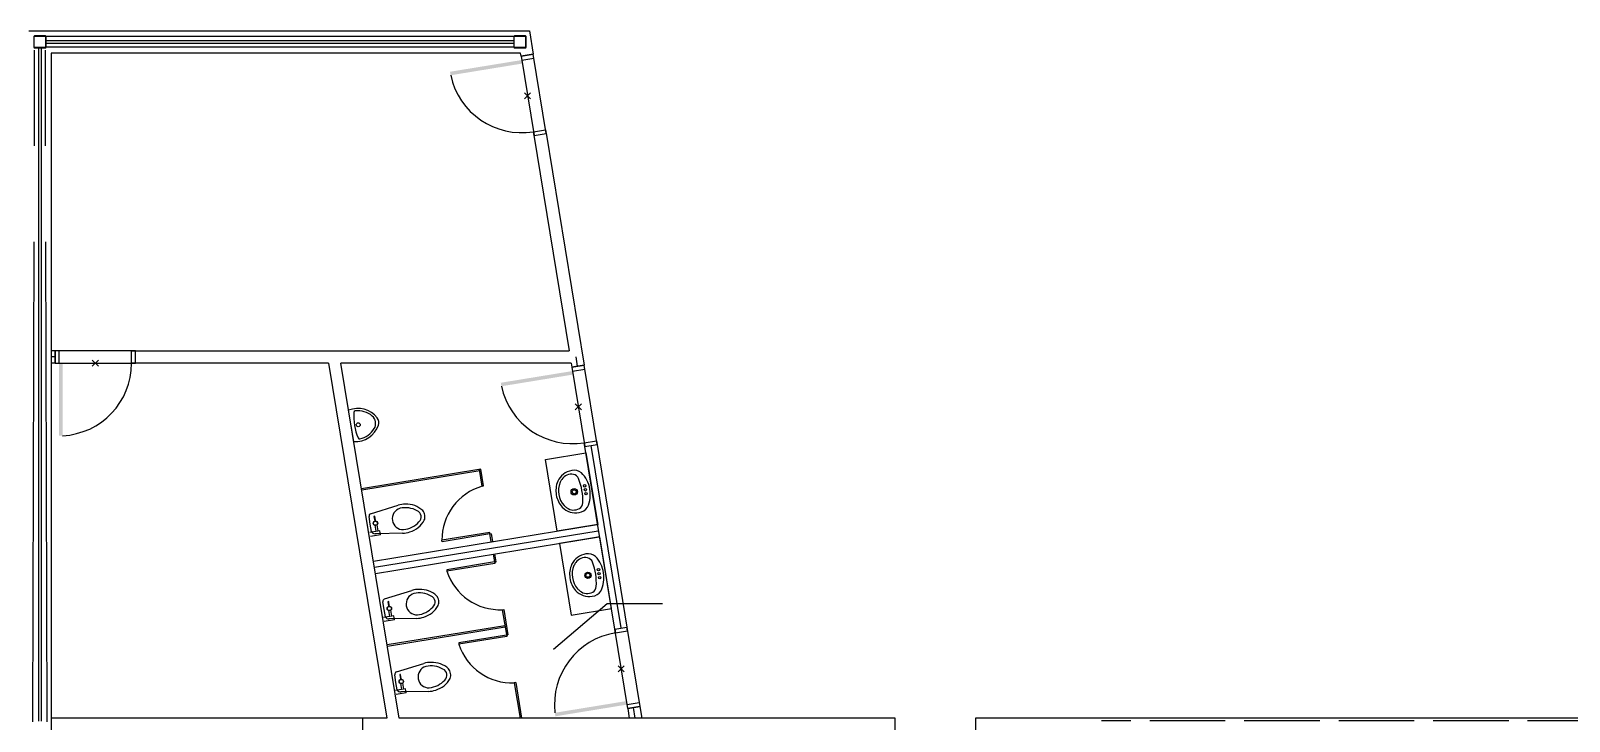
# Model space of a CAD drawing. Header units: inches. Extents: x 2743 to 10591, y -1604 to 5792.
# Drawn here: x 8297 to 9060, y 2953 to 3296 of the extents above; entities that cross this region are included whole.
import ezdxf

# ---------------------------------------------------------------- set-up
doc = ezdxf.new("R2010")
doc.units = ezdxf.units.IN
doc.header["$LTSCALE"] = 0.1875
doc.header["$MEASUREMENT"] = 0
doc.header["$PDMODE"] = 3
doc.header["$PDSIZE"] = 1.5
doc.linetypes.add('CENTERX2', pattern=[101.6, 63.5, -12.7, 12.7, -12.7])
doc.linetypes.add('dash2', pattern=[500, 400, -100])
for name, color, linetype in [('A-E-MUR-EXT', 3, 'Continuous'), ('A-N-APP-SAN', 1, 'Continuous'), ('A-N-MOB-FIXE', 2, 'Continuous'), ('A-N-MUR-COMP', 30, 'Continuous'), ('A-N-MUR-INT', 3, 'Continuous'), ('A-N-PIECE#', 2, 'Continuous'), ('A-N-POR-PLF', 30, 'Continuous'), ('A-N-POR-PLN', 7, 'Continuous'), ('A-N-PORTE-EXT', 2, 'Continuous'), ('A-N-STRUCTURE', 4, 'Continuous'), ('S-N-ACIER', 4, 'Continuous')]:
    doc.layers.add(name, color=color, linetype=linetype)
doc.linetypes.add('MUR07', pattern='A,0.001521,[13,JUB,S=1,R=0,X=0,Y=0],-152.075402', length=152.076923)

msp = doc.modelspace()

# ---------------------------------------------------------------- hatches: boundary and pattern name
at = {"layer": 'A-N-POR-PLN'}
for points in [[(8504.75164, 3275.56965), (8505.03717, 3273.82116), (8540.5898, 3279.62692), (8540.30427, 3281.37541)], [(8310.78786, 3094.93672), (8312.55951, 3094.93672), (8312.55951, 3130.96027), (8310.78786, 3130.96027)], [(8529.94902, 3121.26897), (8530.23455, 3119.52048), (8565.78718, 3125.32624), (8565.50165, 3127.07473)], [(8557.03759, 2955.77816), (8556.75206, 2957.52665), (8592.30468, 2963.33241), (8592.59021, 2961.58392)]]:
    msp.add_hatch(color=7, dxfattribs=at).paths.add_polyline_path(points)

# ---------------------------------------------------------------- linework, layer by layer
at = {"color": 7, "linetype": 'ByBlock'}
msp.add_line((8457.00708, 3092.06851), (8454.47104, 3107.61097), dxfattribs=at)
msp.add_circle((8459.23612, 3100.41035), 0.98425, dxfattribs=at)
at = {"color": 7}
for centre, radius in [((8566.37389, 3067.16547), 1.5748), ((8566.37389, 3067.16547), 0.98425), ((8571.537, 3070.12219), 0.59055), ((8571.88827, 3068.14528), 0.59055), ((8572.23953, 3066.16838), 0.59055), ((8573.16887, 3025.73442), 1.5748), ((8573.16887, 3025.73442), 0.98425), ((8578.41261, 3028.54568), 0.59055), ((8578.70848, 3026.55973), 0.59055), ((8579.00436, 3024.57378), 0.59055)]:
    msp.add_circle(centre, radius, dxfattribs=at)
at = {"color": 7, "linetype": 'ByBlock'}
for centre, radius, start, end in [((8459.09897, 3096.56511), 11.97617, 37.25750599, 112.73240891), ((8484.37906, 3104.51288), 27.38598, 175.72617185, 202.80822979), ((8457.85444, 3106.4951), 0.7874, 97.14363255, 175.72617185), ((8459.09897, 3096.56511), 10.79507, 49.23337254, 97.14363255), ((8457.88378, 3104.01254), 11.97617, 265.80199272, 341.27689565), ((8462.93445, 3101.0138), 4.92125, 329.3010291, 49.23337254), ((8465.49752, 3101.43201), 3.937, 341.27689565, 37.25750599), ((8459.86029, 3094.202), 0.7874, 202.80822979, 281.39076909), ((8457.88378, 3104.01254), 10.79507, 281.39076909, 329.3010291)]:
    msp.add_arc(centre, radius, start, end, dxfattribs=at)
at = {"color": 7}
for centre, radius, start, end in [((8566.76673, 3068.39853), 9.47498, 100.03422803, 155.31362352), ((8564.95493, 3070.18928), 5.70241, 79.68790099, 146.71552928), ((8566.29894, 3071.79888), 6.04658, 53.16975756, 101.28351536), ((8565.36226, 3072.42799), 3.42695, 22.459737, 79.68790099), ((8559.07264, 3065.86651), 15.2899, 10.08141745, 44.79130704), ((8569.68981, 3067.74212), 12.42077, 158.19518105, 190.01839875), ((8569.6908, 3067.74188), 11.16194, 158.36003021, 221.65970368), ((8566.76673, 3068.39853), 8.21514, 143.20744955, 155.09458923), ((8541.49765, 3062.76566), 29.17333, 357.92858719, 22.0911467), ((8559.07207, 3065.86972), 15.2899, 335.35932396, 10.06921355), ((8569.68549, 3067.76642), 12.42077, 190.13223225, 221.95544995), ((8567.22808, 3061.85709), 3.42695, 300.3318329, 357.55999689), ((8567.16746, 3066.14322), 9.47498, 224.83700748, 280.11640297), ((8567.16821, 3066.12387), 8.21514, 224.92514466, 236.81228434), ((8566.07895, 3063.82107), 5.70241, 233.30420461, 300.3318329), ((8567.89968, 3062.78986), 6.04658, 278.86711563, 326.98087343), ((8576.49962, 3026.21817), 12.42077, 156.59368235, 188.41690005), ((8573.59602, 3026.95602), 9.47498, 98.43272933, 153.71212482), ((8576.49684, 3026.24313), 11.16194, 156.88942861, 220.18910209), ((8573.59058, 3026.9746), 8.21514, 141.73684795, 153.62398764), ((8571.82534, 3028.81126), 5.70241, 78.2172994, 145.24492769), ((8573.22345, 3030.36811), 6.04658, 51.56825886, 99.68201666), ((8572.29, 3031.03878), 3.42695, 20.98913541, 78.2172994), ((8548.18527, 3021.9921), 29.17333, 356.4579856, 20.62054511), ((8565.83417, 3024.64002), 15.2899, 8.47991874, 43.18980834), ((8576.49598, 3026.24258), 12.42077, 188.53073355, 220.35395125), ((8565.83369, 3024.64324), 15.2899, 333.75782526, 8.46771485), ((8573.93356, 3024.69039), 9.47498, 223.23550878, 278.51490426), ((8573.93356, 3024.69039), 8.21514, 223.45454307, 235.34168275), ((8572.78556, 3022.41631), 5.70241, 231.83360302, 298.8612313), ((8574.57179, 3021.31787), 6.04658, 277.26561693, 325.37937473), ((8573.8839, 3020.42347), 3.42695, 298.8612313, 356.08939529)]:
    msp.add_arc(centre, radius, start, end, dxfattribs=at)
at = {"layer": 'A-E-MUR-EXT', "color": 7}
for p, q in [((9678.54124, 2954.80034), (8765.48785, 2954.80006)), ((8765.48785, 2954.80006), (8765.48785, 2942.04761))]:
    msp.add_line(p, q, dxfattribs=at)
at = {"layer": 'A-N-APP-SAN', "color": 7}
for p, q in [((8465.34778, 3056.30841), (8478.96237, 3060.53721)), ((8465.14555, 3051.12953), (8464.57232, 3054.86866)), ((8467.4219, 3055.0145), (8466.98479, 3054.94303)), ((8466.98479, 3054.94303), (8467.39991, 3052.80852)), ((8467.84551, 3052.88139), (8467.26271, 3052.78609)), ((8467.70831, 3052.85895), (8467.4219, 3055.0145)), ((8467.90036, 3052.54598), (8467.84551, 3052.88139)), ((8469.90587, 3047.85968, 0.00787), (8464.90467, 3047.02321)), ((8465.79321, 3047.40257), (8465.14555, 3051.12953)), ((8470.23762, 3045.88739, 0.00787), (8465.23643, 3045.05092)), ((8467.26271, 3052.78609), (8467.31755, 3052.45068)), ((8467.38217, 3050.58823, -0.00394), (8467.89017, 3047.56816, -0.00394)), ((8468.06739, 3046.3727), (8467.55042, 3046.37485)), ((8481.23932, 3046.61295), (8468.06739, 3046.3727)), ((8468.36831, 3050.7541, -0.00394), (8468.87631, 3047.73404, -0.00394)), ((8470.23762, 3045.88739, 0.00787), (8469.90587, 3047.85968, 0.00787)), ((8472.25579, 3014.00591), (8485.87039, 3018.23471)), ((8472.05357, 3008.82703), (8471.48034, 3012.56616)), ((8472.70123, 3005.10008), (8472.05357, 3008.82703)), ((8474.32992, 3012.71201), (8473.89281, 3012.64053)), ((8473.89281, 3012.64053), (8474.30793, 3010.50603)), ((8474.75353, 3010.57889), (8474.17072, 3010.48359)), ((8474.17072, 3010.48359), (8474.22557, 3010.14818)), ((8474.29019, 3008.28573, -0.00394), (8474.79819, 3005.26566, -0.00394)), ((8474.61633, 3010.55646), (8474.32992, 3012.71201)), ((8474.80838, 3010.24349), (8474.75353, 3010.57889)), ((8475.27633, 3008.45161, -0.00394), (8475.78433, 3005.43154, -0.00394)), ((8476.81389, 3005.55719, 0.00787), (8471.81269, 3004.72071)), ((8477.14564, 3003.5849, 0.00787), (8472.14445, 3002.74842)), ((8474.97541, 3004.07021), (8474.45844, 3004.07235)), ((8488.14734, 3004.31045), (8474.97541, 3004.07021)), ((8477.14564, 3003.5849, 0.00787), (8476.81389, 3005.55719, 0.00787)), ((8478.14811, 2977.80052), (8491.76271, 2982.02931)), ((8480.22224, 2976.50661), (8479.78513, 2976.43513)), ((8480.50865, 2974.35106), (8480.22224, 2976.50661)), ((8477.94589, 2972.62164), (8477.37266, 2976.36076)), ((8482.7062, 2969.35179, 0.00787), (8477.70501, 2968.51531)), ((8478.59354, 2968.89468), (8477.94589, 2972.62164)), ((8479.78513, 2976.43513), (8480.20024, 2974.30063)), ((8480.64585, 2974.3735), (8480.06304, 2974.27819)), ((8480.06304, 2974.27819), (8480.11789, 2973.94278)), ((8480.18251, 2972.08033, -0.00394), (8480.69051, 2969.06027, -0.00394)), ((8480.7007, 2974.03809), (8480.64585, 2974.3735)), ((8481.16865, 2972.24621, -0.00394), (8481.67665, 2969.22614, -0.00394)), ((8483.03796, 2967.3795, 0.00787), (8482.7062, 2969.35179, 0.00787)), ((8483.03796, 2967.3795, 0.00787), (8478.03676, 2966.54302)), ((8480.86773, 2967.86481), (8480.35075, 2967.86695)), ((8494.03966, 2968.10506), (8480.86773, 2967.86481))]:
    msp.add_line(p, q, dxfattribs=at)
for centre, radius in [((8467.76314, 3051.55544), 1.11581), ((8467.76314, 3051.55544), 1), ((8474.67116, 3009.25295), 1.11581), ((8474.67116, 3009.25295), 1), ((8480.56348, 2973.04755), 1.11581), ((8480.56348, 2973.04755), 1)]:
    msp.add_circle(centre, radius, dxfattribs=at)
for centre, radius, start, end in [((8482.64615, 3047.31197), 13.72869, 90.1280073, 105.56473204), ((8483.00279, 3048.84661), 12.20017, 47.69042209, 91.81923529), ((8465.9199, 3055.07156), 1.36277, 114.82358974, 188.56257336), ((8481.48017, 3053.80486), 5.40047, 106.51809409, 189.28046236), ((8481.48158, 3053.79627), 5.40047, 189.29361335, 272.05598163), ((8482.58907, 3047.31817), 11.96027, 60.68303186, 102.77333673), ((8481.34547, 3058.98161), 12.20017, 286.75484042, 330.88365363), ((8487.14579, 3054.67821), 3.33225, 10.11353212, 67.04669274), ((8487.13028, 3054.77308), 3.33225, 311.52738297, 8.46054359), ((8487.33518, 3054.76303), 4.96996, 9.23061351, 38.6764822), ((8487.33676, 3054.75337), 4.96996, 339.89759351, 9.3434622), ((8467.56254, 3048.41168), 2.03687, 209.69740844, 269.65903044), ((8480.51858, 3060.32271), 13.72869, 273.00934367, 288.44606841), ((8480.46651, 3060.2983), 11.96027, 275.80073898, 317.89104385), ((8488.38819, 3011.50236), 5.40047, 106.51809409, 189.28046236), ((8489.55417, 3005.00948), 13.72869, 90.1280073, 105.56473204), ((8489.49709, 3005.01568), 11.96027, 60.68303186, 102.77333673), ((8489.91081, 3006.54411), 12.20017, 47.69042208, 91.81923529), ((8494.05381, 3012.37571), 3.33225, 10.11353212, 67.04669274), ((8494.2432, 3012.46053), 4.96996, 9.23061351, 38.6764822), ((8472.82792, 3012.76906), 1.36277, 114.82358974, 188.56257336), ((8488.3896, 3011.49377), 5.40047, 189.29361335, 272.05598163), ((8487.37453, 3017.9958), 11.96027, 275.80073898, 317.89104385), ((8488.25349, 3016.67911), 12.20017, 286.75484042, 330.88365363), ((8494.0383, 3012.47058), 3.33225, 311.52738297, 8.46054359), ((8494.24478, 3012.45087), 4.96996, 339.89759351, 9.3434622), ((8474.47056, 3006.10918), 2.03687, 209.69740844, 269.65903044), ((8487.4266, 3018.02022), 13.72869, 273.00934367, 288.44606841), ((8478.72024, 2976.56366), 1.36277, 114.82358974, 188.56257336), ((8494.28051, 2975.29696), 5.40047, 106.51809409, 189.28046236), ((8495.44649, 2968.80408), 13.72869, 90.12800731, 105.56473204), ((8495.38941, 2968.81028), 11.96027, 60.68303186, 102.77333673), ((8495.80312, 2970.33872), 12.20017, 47.69042208, 91.81923529), ((8499.94613, 2976.17031), 3.33225, 10.11353212, 67.04669274), ((8499.93061, 2976.26519), 3.33225, 311.52738297, 8.46054359), ((8500.13552, 2976.25513), 4.96996, 9.23061351, 38.6764822), ((8500.1371, 2976.24547), 4.96996, 339.89759351, 9.3434622), ((8480.36287, 2969.90378), 2.03687, 209.69740844, 269.65903044), ((8494.28191, 2975.28837), 5.40047, 189.29361335, 272.05598163), ((8493.26685, 2981.7904), 11.96027, 275.80073898, 317.89104385), ((8494.14581, 2980.47372), 12.20017, 286.75484042, 330.88365363), ((8493.31892, 2981.81482), 13.72869, 273.00934367, 288.44606841)]:
    msp.add_arc(centre, radius, start, end, dxfattribs=at)
at = {"layer": 'A-N-MOB-FIXE', "color": 7}
for p, q in [((8552.18447, 3083.21019), (8572.19496, 3086.47791)), ((8572.19496, 3086.47791), (8578.00072, 3050.92528)), ((8520.08179, 3078.35662), (8460.82741, 3068.68035)), ((8519.46409, 3077.49782), (8460.94796, 3067.9421)), ((8520.69821, 3069.94045), (8519.34353, 3078.23607)), ((8521.43646, 3070.06101), (8520.08179, 3078.35662)), ((8557.99023, 3047.65756), (8552.18447, 3083.21019)), ((8520.69821, 3069.94045), (8521.43646, 3070.06101)), ((8524.44816, 3046.97695), (8500.74641, 3043.10645)), ((8524.56872, 3046.2387), (8500.86697, 3042.3682)), ((8524.56872, 3046.2387), (8525.30697, 3046.35926)), ((8525.20323, 3042.35317), (8524.56872, 3046.2387)), ((8525.94148, 3042.47373), (8525.30697, 3046.35926)), ((8578.00072, 3050.92528), (8557.99023, 3047.65756)), ((8500.86697, 3042.3682), (8500.74641, 3043.10645)), ((8579.02542, 3044.82965), (8559.01492, 3041.56193)), ((8559.01492, 3041.56193), (8564.82068, 3006.0093)), ((8584.83118, 3009.27703), (8579.02542, 3044.82965)), ((8526.83392, 3032.36735), (8503.13217, 3028.49684)), ((8526.95448, 3031.6291), (8503.25272, 3027.75859)), ((8526.19941, 3036.25288), (8526.83392, 3032.36735)), ((8526.83392, 3032.36735), (8527.57217, 3032.48791)), ((8527.57217, 3032.48791), (8526.93766, 3036.37344)), ((8503.13217, 3028.49684), (8503.25272, 3027.75859)), ((8530.70443, 3008.6656), (8531.44268, 3008.78616)), ((8530.70443, 3008.6656), (8532.87762, 2995.35765)), ((8531.44268, 3008.78616), (8533.49532, 2996.21646)), ((8564.82068, 3006.0093), (8584.83118, 3009.27703)), ((8532.002, 3000.71968), (8473.56543, 2991.17696)), ((8532.12256, 2999.98143), (8473.68641, 2990.43878)), ((8532.75707, 2996.0959), (8509.05531, 2992.22539)), ((8509.05531, 2992.22539), (8509.17587, 2991.48714)), ((8532.87762, 2995.35765), (8509.17587, 2991.48714)), ((8532.75707, 2996.0959), (8533.49532, 2996.21646)), ((8537.36582, 2972.51471), (8536.62757, 2972.39415)), ((8536.62757, 2972.39415), (8539.50064, 2954.80041)), ((8537.36582, 2972.51471), (8540.25858, 2954.80041))]:
    msp.add_line(p, q, dxfattribs=at)
for centre, start, end in [((8528.34124, 3043.42331), 106.07854879, 180.65787935), ((8529.51483, 3036.23659), 197.89125323, 272.47058379), ((8535.43798, 2999.96514), 197.89125323, 272.47058379)]:
    msp.add_arc(centre, 27.59665, start, end, dxfattribs=at)
at = {"layer": 'A-N-MUR-COMP', "color": 7}
for p, q in [((8304.15155, 3291.02483), (8536.46841, 3291.02483)), ((8304.15155, 3289.72562), (8536.46841, 3289.72562)), ((8300.68945, 3287.37523), (8300.68945, 2953.36289)), ((8301.98866, 3287.37523), (8301.98866, 2953.36289))]:
    msp.add_line(p, q, dxfattribs=at)
at = {"layer": 'A-N-MUR-COMP', "color": 7, "linetype": 'MUR07', "ltscale": 0.8}
for p, q in [((8308.81936, 3134.05082), (8306.85086, 3134.05082)), ((8568.0506, 3129.5353), (8567.31322, 3134.05081)), ((8589.57585, 2999.58696), (8574.79549, 3090.09714)), ((8467.25295, 3029.75838), (8578.1942, 3047.87514)), ((8595.62191, 2960.13417), (8596.47297, 2954.92254))]:
    msp.add_line(p, q, dxfattribs=at)
at = {"layer": 'A-N-MUR-INT', "color": 7}
for p, q in [((8295.82726, 3295.88703), (8544.13043, 3295.90117)), ((8544.13043, 3295.90117), (8546.02705, 3284.30452)), ((8539.74111, 3284.82406), (8306.85086, 3284.82405)), ((8306.85086, 3284.82405), (8306.85086, 2943.44743)), ((8539.98702, 3283.31818), (8539.74111, 3284.82406)), ((8546.38871, 3244.11624), (8563.85777, 3137.14136)), ((8552.489, 3245.11242), (8571.28468, 3130.01368)), ((8308.81936, 3137.14136), (8306.85086, 3137.14136)), ((8347.25235, 3137.14136), (8563.85777, 3137.14136)), ((8308.81936, 3130.96027), (8306.85086, 3130.96027)), ((8444.53786, 3130.96027), (8347.25235, 3130.96027)), ((8444.53786, 3130.96027), (8473.38771, 2954.80481)), ((8479.50696, 2954.80047), (8450.53986, 3130.96027)), ((8564.86714, 3130.96027), (8450.54295, 3130.9415)), ((8564.86714, 3130.96027), (8565.1844, 3129.0175)), ((8586.4672, 2999.07932), (8571.68684, 3089.58949)), ((8577.72495, 3090.57552), (8592.50531, 3000.06535)), ((8466.75486, 3032.80852), (8577.69611, 3050.92528)), ((8467.75104, 3026.70824), (8578.69229, 3044.825)), ((8473.38771, 2954.80481), (8306.85086, 2954.80456)), ((8461.35724, 2954.80479), (8461.35724, 2943.29224)), ((8725.5273, 2954.8002), (8479.50696, 2954.80047)), ((8592.90747, 2959.64116), (8593.69731, 2954.80443)), ((8598.94558, 2960.62719), (8599.89644, 2954.80443)), ((8725.52704, 2942.04408), (8725.5273, 2954.8002))]:
    msp.add_line(p, q, dxfattribs=at)
at = {"layer": 'A-N-PIECE#', "color": 7}
for p, q in [((8582.64512, 3011.5311), (8556.13114, 2988.9722)), ((8610.09845, 3011.5311), (8582.64512, 3011.5311))]:
    msp.add_line(p, q, dxfattribs=at)
at = {"layer": 'A-N-POR-PLF', "color": 7}
for p, q in [((8546.02705, 3284.30452), (8539.98702, 3283.31818)), ((8539.98702, 3283.31818), (8546.42729, 3243.88002)), ((8552.46733, 3244.86636), (8546.02705, 3284.30452)), ((8546.42729, 3243.88002), (8552.46733, 3244.86636)), ((8348.77991, 3137.14136), (8308.81936, 3137.14136)), ((8308.81936, 3137.14136), (8308.81936, 3130.96027)), ((8348.77991, 3130.96027), (8348.77991, 3137.14136)), ((8308.81936, 3130.96027), (8348.77991, 3130.96027)), ((8571.28468, 3130.01368), (8565.1844, 3129.0175)), ((8577.72495, 3090.57552), (8571.28468, 3130.01368)), ((8565.1844, 3129.0175), (8571.62467, 3089.57934)), ((8571.62467, 3089.57934), (8577.72495, 3090.57552)), ((8586.4672, 2999.07932), (8592.50531, 3000.06535)), ((8592.50531, 3000.06535), (8598.94558, 2960.62719)), ((8592.90747, 2959.64116), (8586.4672, 2999.07932)), ((8598.94558, 2960.62719), (8592.90747, 2959.64116))]:
    msp.add_line(p, q, dxfattribs=at)
at = {"layer": 'A-N-POR-PLN', "color": 7}
for p, q in [((8539.98702, 3283.31818), (8546.02705, 3284.30452)), ((8539.98702, 3283.31818), (8540.30427, 3281.37541)), ((8540.30427, 3281.37541), (8546.34431, 3282.36175)), ((8546.34431, 3282.36175), (8546.02705, 3284.30452)), ((8546.11003, 3245.82278), (8552.15007, 3246.80913)), ((8546.42729, 3243.88002), (8546.11003, 3245.82278)), ((8546.42729, 3243.88002), (8552.46733, 3244.86636)), ((8552.15007, 3246.80913), (8552.46733, 3244.86636)), ((8310.78786, 3137.14136), (8308.81936, 3137.14136)), ((8308.81936, 3130.96027), (8308.81936, 3137.14136)), ((8310.78786, 3130.96027), (8310.78786, 3137.14136)), ((8346.81141, 3137.14136), (8348.77991, 3137.14136)), ((8346.81141, 3130.96027), (8346.81141, 3137.14136)), ((8348.77991, 3130.96027), (8348.77991, 3137.14136)), ((8308.81936, 3130.96027), (8310.78786, 3130.96027)), ((8348.77991, 3130.96027), (8346.81141, 3130.96027)), ((8565.1844, 3129.0175), (8571.28468, 3130.01368)), ((8571.60194, 3128.07091), (8571.28468, 3130.01368)), ((8565.1844, 3129.0175), (8565.50165, 3127.07473)), ((8565.50165, 3127.07473), (8571.60194, 3128.07091)), ((8571.30741, 3091.52211), (8577.4077, 3092.51829)), ((8571.62467, 3089.57934), (8571.30741, 3091.52211)), ((8577.4077, 3092.51829), (8577.72495, 3090.57552)), ((8571.62467, 3089.57934), (8577.72495, 3090.57552)), ((8586.4672, 2999.07932), (8592.50531, 3000.06535)), ((8592.82257, 2998.12258), (8592.50531, 3000.06535)), ((8586.4672, 2999.07932), (8586.78445, 2997.13655)), ((8586.78445, 2997.13655), (8592.82257, 2998.12258)), ((8592.59021, 2961.58392), (8598.62833, 2962.56995)), ((8592.90747, 2959.64116), (8592.59021, 2961.58392)), ((8598.62833, 2962.56995), (8598.94558, 2960.62719)), ((8592.90747, 2959.64116), (8598.94558, 2960.62719))]:
    msp.add_line(p, q, dxfattribs=at)
for centre, start, end in [((8540.30427, 3281.37541), 192.09352866, 279.27456629), ((8310.78786, 3130.96027), 272.81896237, 0), ((8565.50165, 3127.07473), 192.09352866, 279.27456629), ((8592.59021, 2961.58392), 99.27456629, 186.45560391)]:
    msp.add_arc(centre, 36.02355, start, end, dxfattribs=at)
for p in [(8543.20715, 3263.5991), (8328.79963, 3130.96027), (8568.40453, 3109.29842), (8589.68733, 2979.36024)]:
    msp.add_point(p, dxfattribs=at)
at = {"layer": 'A-N-PORTE-EXT', "color": 7}
for p, q in [((8524.56872, 3046.2387), (8524.44816, 3046.97695)), ((8526.83392, 3032.36735), (8526.95448, 3031.6291)), ((8532.75707, 2996.0959), (8532.87762, 2995.35765))]:
    msp.add_line(p, q, dxfattribs=at)
at = {"layer": 'A-N-STRUCTURE', "color": 7, "linetype": 'dash2', "ltscale": 0.5}
msp.add_line((9779.97432, 2953.60065), (8827.97623, 2953.60065), dxfattribs=at)
at = {"layer": 'S-N-ACIER', "color": 7}
for p, q in [((8298.33906, 3293.03772), (8298.33906, 3287.71273)), ((8298.52656, 3287.71273), (8298.52656, 3293.03772)), ((8304.00155, 3293.37522), (8298.67656, 3293.37522)), ((8298.67656, 3293.18772), (8304.00155, 3293.18772)), ((8304.15155, 3293.03772), (8304.15155, 3287.71273)), ((8304.33905, 3287.71273), (8304.33905, 3293.03772)), ((8536.46841, 3293.03772), (8536.46841, 3287.71273)), ((8536.65591, 3287.71273), (8536.65591, 3293.03772)), ((8542.1309, 3293.37522), (8536.80591, 3293.37522)), ((8536.80591, 3293.18772), (8542.1309, 3293.18772)), ((8542.2809, 3293.03772), (8542.2809, 3287.71273)), ((8542.4684, 3287.71273), (8542.4684, 3293.03772)), ((8304.00155, 3287.56273), (8298.67656, 3287.56273)), ((8298.67656, 3287.37523), (8304.00155, 3287.37523)), ((8542.1309, 3287.56273), (8536.80591, 3287.56273)), ((8536.80591, 3287.37523), (8542.1309, 3287.37523))]:
    msp.add_line(p, q, dxfattribs=at)
at = {"layer": 'S-N-ACIER', "color": 7, "linetype": 'CENTERX2', "ltscale": 20}
for p, q in [((8536.46841, 3293.03772), (8304.33905, 3293.03772)), ((8297.83513, 2952.97976), (8298.67478, 3287.37524)), ((8304.84299, 2952.97976), (8304.00155, 3287.37523)), ((8536.46841, 3287.71095), (8304.33905, 3287.71095))]:
    msp.add_line(p, q, dxfattribs=at)
at = {"layer": 'S-N-ACIER', "color": 7}
for centre, radius, start, end in [((8298.67656, 3293.03772), 0.3375, 90, 180), ((8298.67656, 3293.03772), 0.15, 90, 180), ((8304.00155, 3293.03772), 0.3375, 0, 90), ((8304.00155, 3293.03772), 0.15, 0, 90), ((8536.80591, 3293.03772), 0.3375, 90, 180), ((8536.80591, 3293.03772), 0.15, 90, 180), ((8542.1309, 3293.03772), 0.3375, 0, 90), ((8542.1309, 3293.03772), 0.15, 0, 90), ((8298.67656, 3287.71273), 0.3375, 180, 270), ((8298.67656, 3287.71273), 0.15, 180, 270), ((8304.00155, 3287.71273), 0.3375, 270, 0), ((8304.00155, 3287.71273), 0.15, 270, 0), ((8536.80591, 3287.71273), 0.3375, 180, 270), ((8536.80591, 3287.71273), 0.15, 180, 270), ((8542.1309, 3287.71273), 0.3375, 270, 0), ((8542.1309, 3287.71273), 0.15, 270, 0)]:
    msp.add_arc(centre, radius, start, end, dxfattribs=at)

doc.saveas('drawing.dxf')
